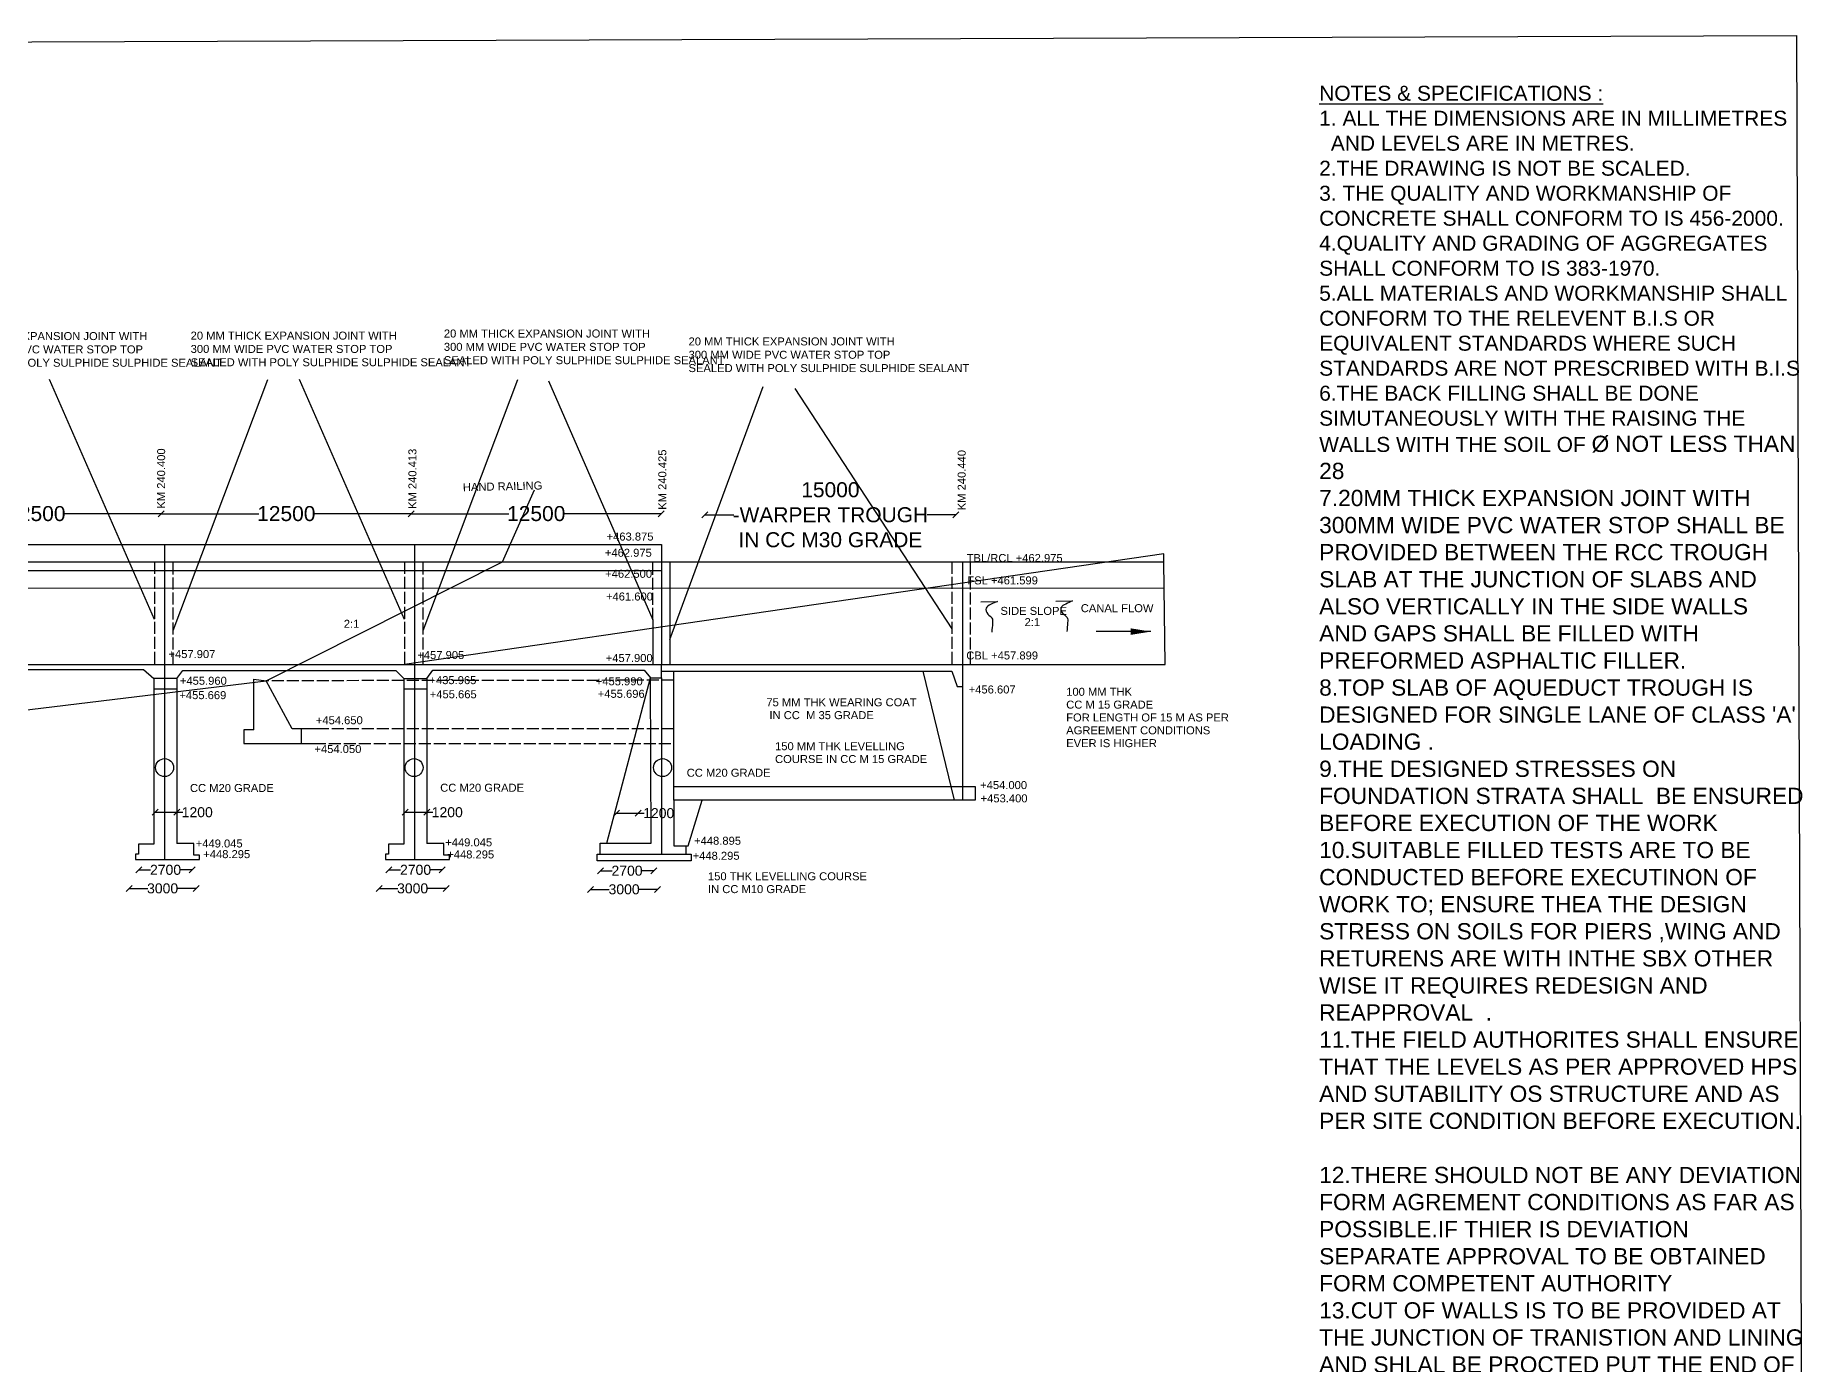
# Model space of a CAD drawing. Header units: millimetres. Extents: x -112454 to 301508, y -143387 to 43222.
# Drawn here: x 212812 to 301508, y -23251 to 43222 of the extents above; entities that cross this region are included whole.
import ezdxf

# ---------------------------------------------------------------- set-up
doc = ezdxf.new("R2010")
doc.units = ezdxf.units.MM
doc.header["$MEASUREMENT"] = 0
doc.linetypes.add('ACAD_ISO02W100', pattern=[15, 12, -3])
for name, color, linetype in [('DIMENSION', 7, 'Continuous'), ('DRAWING', 7, 'Continuous'), ('TEXT', 7, 'Continuous')]:
    doc.layers.add(name, color=color, linetype=linetype)
doc.styles.get("Standard").update_dxf_attribs({"font": 'arial.ttf', "height": 500})
doc.dimstyles.get("Standard").update_dxf_attribs({"dimtxt": 500, "dimasz": 300, "dimexe": 0.18, "dimexo": 0.0625, "dimgap": 0.09, "dimtad": 0, "dimdec": 0, "dimzin": 0, "dimdsep": 46, "dimtxsty": 'Standard', "dimblk": 'OBLIQUE', "dimcen": 0.09, "dimse1": 1, "dimse2": 1, "dimadec": 0, "dimazin": 0, "dimtfac": 1, "dimtdec": 0, "dimtofl": 0, "dimtmove": 0, "dimatfit": 3, "dimfxl": 0, "dimtolj": 1, "dimtzin": 0, "dimarcsym": 0})

# ---------------------------------------------------------------- blocks, each defined once
blk = doc.blocks.new('_Oblique')
at = {"color": 0, "linetype": 'ByBlock', "lineweight": -2}
blk.add_line((-0.5, -0.5), (0.5, 0.5), dxfattribs=at)
blk = doc.blocks.new('*D279')
at = {"layer": 'Defpoints', "color": 0, "transparency": 16777216}
for p in [(218792, 4186), (219877, 4370), (219877, 4186)]:
    blk.add_point(p, dxfattribs=at)
at = {"layer": 'DIMENSION', "color": 0, "lineweight": -2, "transparency": 16777216}
for p, q in [((218792, 4370), (219877, 4370)), ((219877, 4370), (220177, 4370))]:
    blk.add_line(p, q, dxfattribs=at)
at = {"layer": 'DIMENSION', "color": 0, "lineweight": -2, "transparency": 16777216, "xscale": 300, "yscale": 300, "zscale": 300, "rotation": 180}
blk.add_blockref('_Oblique', (218792, 4370), dxfattribs=at)
at = {"layer": 'DIMENSION', "color": 0, "lineweight": -2, "transparency": 16777216, "xscale": 300, "yscale": 300, "zscale": 300}
blk.add_blockref('_Oblique', (219877, 4370), dxfattribs=at)
at = {"layer": 'DIMENSION', "color": 0, "transparency": 16777216, "insert": (220899, 4370), "char_height": 500, "attachment_point": 5}
blk.add_mtext('\\A1;1200', dxfattribs=at)
blk = doc.blocks.new('*D277')
at = {"layer": 'Defpoints', "color": 0, "transparency": 16777216}
for p in [(217982, 1440), (220648, 1489), (220648, 1440)]:
    blk.add_point(p, dxfattribs=at)
at = {"layer": 'DIMENSION', "color": 0, "lineweight": -2, "transparency": 16777216}
for p, q in [((217982, 1489), (218565, 1489)), ((220648, 1489), (220065, 1489))]:
    blk.add_line(p, q, dxfattribs=at)
at = {"layer": 'DIMENSION', "color": 0, "lineweight": -2, "transparency": 16777216, "xscale": 300, "yscale": 300, "zscale": 300, "rotation": 180}
blk.add_blockref('_Oblique', (217982, 1489), dxfattribs=at)
at = {"layer": 'DIMENSION', "color": 0, "lineweight": -2, "transparency": 16777216, "xscale": 300, "yscale": 300, "zscale": 300}
blk.add_blockref('_Oblique', (220648, 1489), dxfattribs=at)
at = {"layer": 'DIMENSION', "color": 0, "transparency": 16777216, "insert": (219315, 1489), "char_height": 500, "attachment_point": 5}
blk.add_mtext('\\A1;2700', dxfattribs=at)
blk = doc.blocks.new('*D278')
at = {"layer": 'Defpoints', "color": 0, "transparency": 16777216}
for p in [(217493, 548), (220843, 561), (220843, 548)]:
    blk.add_point(p, dxfattribs=at)
at = {"layer": 'DIMENSION', "color": 0, "lineweight": -2, "transparency": 16777216}
for p, q in [((217493, 561), (218423, 561)), ((220843, 561), (219914, 561))]:
    blk.add_line(p, q, dxfattribs=at)
at = {"layer": 'DIMENSION', "color": 0, "lineweight": -2, "transparency": 16777216, "xscale": 300, "yscale": 300, "zscale": 300, "rotation": 180}
blk.add_blockref('_Oblique', (217493, 561), dxfattribs=at)
at = {"layer": 'DIMENSION', "color": 0, "lineweight": -2, "transparency": 16777216, "xscale": 300, "yscale": 300, "zscale": 300}
blk.add_blockref('_Oblique', (220843, 561), dxfattribs=at)
at = {"layer": 'DIMENSION', "color": 0, "transparency": 16777216, "insert": (219168, 561), "char_height": 500, "attachment_point": 5}
blk.add_mtext('\\A1;3000', dxfattribs=at)
blk = doc.blocks.new('*D282')
at = {"layer": 'Defpoints', "color": 0, "transparency": 16777216}
for p in [(231292, 4186), (232377, 4370), (232377, 4186)]:
    blk.add_point(p, dxfattribs=at)
at = {"layer": 'DIMENSION', "color": 0, "lineweight": -2, "transparency": 16777216}
for p, q in [((231292, 4370), (232377, 4370)), ((232377, 4370), (232677, 4370))]:
    blk.add_line(p, q, dxfattribs=at)
at = {"layer": 'DIMENSION', "color": 0, "lineweight": -2, "transparency": 16777216, "xscale": 300, "yscale": 300, "zscale": 300, "rotation": 180}
blk.add_blockref('_Oblique', (231292, 4370), dxfattribs=at)
at = {"layer": 'DIMENSION', "color": 0, "lineweight": -2, "transparency": 16777216, "xscale": 300, "yscale": 300, "zscale": 300}
blk.add_blockref('_Oblique', (232377, 4370), dxfattribs=at)
at = {"layer": 'DIMENSION', "color": 0, "transparency": 16777216, "insert": (233399, 4370), "char_height": 500, "attachment_point": 5}
blk.add_mtext('\\A1;1200', dxfattribs=at)
blk = doc.blocks.new('*D280')
at = {"layer": 'Defpoints', "color": 0, "transparency": 16777216}
for p in [(230482, 1440), (233148, 1489), (233148, 1440)]:
    blk.add_point(p, dxfattribs=at)
at = {"layer": 'DIMENSION', "color": 0, "lineweight": -2, "transparency": 16777216}
for p, q in [((230482, 1489), (231065, 1489)), ((233148, 1489), (232565, 1489))]:
    blk.add_line(p, q, dxfattribs=at)
at = {"layer": 'DIMENSION', "color": 0, "lineweight": -2, "transparency": 16777216, "xscale": 300, "yscale": 300, "zscale": 300, "rotation": 180}
blk.add_blockref('_Oblique', (230482, 1489), dxfattribs=at)
at = {"layer": 'DIMENSION', "color": 0, "lineweight": -2, "transparency": 16777216, "xscale": 300, "yscale": 300, "zscale": 300}
blk.add_blockref('_Oblique', (233148, 1489), dxfattribs=at)
at = {"layer": 'DIMENSION', "color": 0, "transparency": 16777216, "insert": (231815, 1489), "char_height": 500, "attachment_point": 5}
blk.add_mtext('\\A1;2700', dxfattribs=at)
blk = doc.blocks.new('*D281')
at = {"layer": 'Defpoints', "color": 0, "transparency": 16777216}
for p in [(229993, 548), (233343, 561), (233343, 548)]:
    blk.add_point(p, dxfattribs=at)
at = {"layer": 'DIMENSION', "color": 0, "lineweight": -2, "transparency": 16777216}
for p, q in [((229993, 561), (230923, 561)), ((233343, 561), (232414, 561))]:
    blk.add_line(p, q, dxfattribs=at)
at = {"layer": 'DIMENSION', "color": 0, "lineweight": -2, "transparency": 16777216, "xscale": 300, "yscale": 300, "zscale": 300, "rotation": 180}
blk.add_blockref('_Oblique', (229993, 561), dxfattribs=at)
at = {"layer": 'DIMENSION', "color": 0, "lineweight": -2, "transparency": 16777216, "xscale": 300, "yscale": 300, "zscale": 300}
blk.add_blockref('_Oblique', (233343, 561), dxfattribs=at)
at = {"layer": 'DIMENSION', "color": 0, "transparency": 16777216, "insert": (231668, 561), "char_height": 500, "attachment_point": 5}
blk.add_mtext('\\A1;3000', dxfattribs=at)
blk = doc.blocks.new('*D285')
at = {"layer": 'Defpoints', "color": 0, "transparency": 16777216}
for p in [(241864, 4140), (242949, 4324), (242949, 4140)]:
    blk.add_point(p, dxfattribs=at)
at = {"layer": 'DIMENSION', "color": 0, "lineweight": -2, "transparency": 16777216}
for p, q in [((241864, 4324), (242949, 4324)), ((242949, 4324), (243249, 4324))]:
    blk.add_line(p, q, dxfattribs=at)
at = {"layer": 'DIMENSION', "color": 0, "lineweight": -2, "transparency": 16777216, "xscale": 300, "yscale": 300, "zscale": 300, "rotation": 180}
blk.add_blockref('_Oblique', (241864, 4324), dxfattribs=at)
at = {"layer": 'DIMENSION', "color": 0, "lineweight": -2, "transparency": 16777216, "xscale": 300, "yscale": 300, "zscale": 300}
blk.add_blockref('_Oblique', (242949, 4324), dxfattribs=at)
at = {"layer": 'DIMENSION', "color": 0, "transparency": 16777216, "insert": (243971, 4324), "char_height": 500, "attachment_point": 5}
blk.add_mtext('\\A1;1200', dxfattribs=at)
blk = doc.blocks.new('*D283')
at = {"layer": 'Defpoints', "color": 0, "transparency": 16777216}
for p in [(241055, 1395), (243720, 1444), (243720, 1395)]:
    blk.add_point(p, dxfattribs=at)
at = {"layer": 'DIMENSION', "color": 0, "lineweight": -2, "transparency": 16777216}
for p, q in [((241055, 1444), (241637, 1444)), ((243720, 1444), (243137, 1444))]:
    blk.add_line(p, q, dxfattribs=at)
at = {"layer": 'DIMENSION', "color": 0, "lineweight": -2, "transparency": 16777216, "xscale": 300, "yscale": 300, "zscale": 300, "rotation": 180}
blk.add_blockref('_Oblique', (241055, 1444), dxfattribs=at)
at = {"layer": 'DIMENSION', "color": 0, "lineweight": -2, "transparency": 16777216, "xscale": 300, "yscale": 300, "zscale": 300}
blk.add_blockref('_Oblique', (243720, 1444), dxfattribs=at)
at = {"layer": 'DIMENSION', "color": 0, "transparency": 16777216, "insert": (242387, 1444), "char_height": 500, "attachment_point": 5}
blk.add_mtext('\\A1;2700', dxfattribs=at)
blk = doc.blocks.new('*D284')
at = {"layer": 'Defpoints', "color": 0, "transparency": 16777216}
for p in [(240566, 503), (243916, 515), (243916, 503)]:
    blk.add_point(p, dxfattribs=at)
at = {"layer": 'DIMENSION', "color": 0, "lineweight": -2, "transparency": 16777216}
for p, q in [((240566, 515), (241495, 515)), ((243916, 515), (242986, 515))]:
    blk.add_line(p, q, dxfattribs=at)
at = {"layer": 'DIMENSION', "color": 0, "lineweight": -2, "transparency": 16777216, "xscale": 300, "yscale": 300, "zscale": 300, "rotation": 180}
blk.add_blockref('_Oblique', (240566, 515), dxfattribs=at)
at = {"layer": 'DIMENSION', "color": 0, "lineweight": -2, "transparency": 16777216, "xscale": 300, "yscale": 300, "zscale": 300}
blk.add_blockref('_Oblique', (243916, 515), dxfattribs=at)
at = {"layer": 'DIMENSION', "color": 0, "transparency": 16777216, "insert": (242241, 515), "char_height": 500, "attachment_point": 5}
blk.add_mtext('\\A1;3000', dxfattribs=at)
blk = doc.blocks.new('*D286')
at = {"layer": 'Defpoints', "color": 0, "transparency": 16777216}
for p in [(246277, 19247), (258831, 19247), (258831, 19247)]:
    blk.add_point(p, dxfattribs=at)
at = {"layer": 'DIMENSION', "color": 0, "lineweight": -2, "transparency": 16777216}
for p, q in [((246277, 19247), (247723, 19247)), ((258831, 19247), (257385, 19247))]:
    blk.add_line(p, q, dxfattribs=at)
at = {"layer": 'DIMENSION', "color": 0, "lineweight": -2, "transparency": 16777216, "xscale": 300, "yscale": 300, "zscale": 300, "rotation": 180}
blk.add_blockref('_Oblique', (246277, 19247), dxfattribs=at)
at = {"layer": 'DIMENSION', "color": 0, "lineweight": -2, "transparency": 16777216, "xscale": 300, "yscale": 300, "zscale": 300}
blk.add_blockref('_Oblique', (258831, 19247), dxfattribs=at)
at = {"layer": 'DIMENSION', "color": 0, "transparency": 16777216, "insert": (252554, 19247), "char_height": 750, "attachment_point": 5}
blk.add_mtext('\\A1;15000\\P-WARPER TROUGH \\PIN CC M30 GRADE', dxfattribs=at)
blk = doc.blocks.new('*D353')
at = {"layer": 'Defpoints', "color": 0, "transparency": 16777216}
for p in [(206608, 19305), (219104, 19305), (219104, 19305)]:
    blk.add_point(p, dxfattribs=at)
at = {"layer": 'DRAWING', "color": 0, "lineweight": -2, "transparency": 16777216}
for p, q in [((206608, 19305), (211481, 19305)), ((219104, 19305), (214231, 19305))]:
    blk.add_line(p, q, dxfattribs=at)
at = {"layer": 'DRAWING', "color": 0, "lineweight": -2, "transparency": 16777216, "xscale": 300, "yscale": 300, "zscale": 300, "rotation": 180}
blk.add_blockref('_Oblique', (206608, 19305), dxfattribs=at)
at = {"layer": 'DRAWING', "color": 0, "lineweight": -2, "transparency": 16777216, "xscale": 300, "yscale": 300, "zscale": 300}
blk.add_blockref('_Oblique', (219104, 19305), dxfattribs=at)
at = {"layer": 'DRAWING', "color": 0, "transparency": 16777216, "insert": (212856, 19305), "char_height": 750, "attachment_point": 5}
blk.add_mtext('\\A1;12500', dxfattribs=at)
blk = doc.blocks.new('*D354')
at = {"layer": 'Defpoints', "color": 0, "transparency": 16777216}
for p in [(219104, 19305), (231600, 19305), (231600, 19305)]:
    blk.add_point(p, dxfattribs=at)
at = {"layer": 'DRAWING', "color": 0, "lineweight": -2, "transparency": 16777216}
for p, q in [((219104, 19305), (223977, 19305)), ((231600, 19305), (226727, 19305))]:
    blk.add_line(p, q, dxfattribs=at)
at = {"layer": 'DRAWING', "color": 0, "lineweight": -2, "transparency": 16777216, "xscale": 300, "yscale": 300, "zscale": 300, "rotation": 180}
blk.add_blockref('_Oblique', (219104, 19305), dxfattribs=at)
at = {"layer": 'DRAWING', "color": 0, "lineweight": -2, "transparency": 16777216, "xscale": 300, "yscale": 300, "zscale": 300}
blk.add_blockref('_Oblique', (231600, 19305), dxfattribs=at)
at = {"layer": 'DRAWING', "color": 0, "transparency": 16777216, "insert": (225352, 19305), "char_height": 750, "attachment_point": 5}
blk.add_mtext('\\A1;12500', dxfattribs=at)
blk = doc.blocks.new('*D355')
at = {"layer": 'Defpoints', "color": 0, "transparency": 16777216}
for p in [(231600, 19305), (244096, 19305), (244096, 19305)]:
    blk.add_point(p, dxfattribs=at)
at = {"layer": 'DRAWING', "color": 0, "lineweight": -2, "transparency": 16777216}
for p, q in [((231600, 19305), (236473, 19305)), ((244096, 19305), (239223, 19305))]:
    blk.add_line(p, q, dxfattribs=at)
at = {"layer": 'DRAWING', "color": 0, "lineweight": -2, "transparency": 16777216, "xscale": 300, "yscale": 300, "zscale": 300, "rotation": 180}
blk.add_blockref('_Oblique', (231600, 19305), dxfattribs=at)
at = {"layer": 'DRAWING', "color": 0, "lineweight": -2, "transparency": 16777216, "xscale": 300, "yscale": 300, "zscale": 300}
blk.add_blockref('_Oblique', (244096, 19305), dxfattribs=at)
at = {"layer": 'DRAWING', "color": 0, "transparency": 16777216, "insert": (237848, 19305), "char_height": 750, "attachment_point": 5}
blk.add_mtext('\\A1;12500', dxfattribs=at)

msp = doc.modelspace()

# ---------------------------------------------------------------- linework, layer by layer
at = {"layer": 'DRAWING'}
for points in [[(-112453.7, 41744.4), (300852.5, 43222.4), (301507.5, -139955.3), (-111798.6, -141433.3)], [(244726.6, 5667.1), (259797.2, 5667.1), (259797.2, 4973), (244726.6, 4973)], [(245593.8, 1944.7), (240891.2, 1944.7), (240891.2, 2276.1), (245593.8, 2276.1)]]:
    msp.add_lwpolyline(points, close=True, dxfattribs=at)
for points in [[(218761.3, 14004.5), (213509.3, 26015.5)], [(219694.5, 13464.2), (224429.5, 26016.2)], [(231261.3, 14004.5), (226009.3, 26015.5)], [(232194.5, 13464.2), (236929.5, 26016.2)], [(238460.7, 25942.3), (243673.2, 13990.7)], [(244520.2, 13016.2), (249193.9, 25665.8)], [(250784.2, 25568.9), (258627.5, 13540.6)], [(-55129.2, 10439.3), (-10186.3, 7135.4), (-517.8, 7135.4), (18732, 9121.8), (20424.2, 9121.8), (43732, 8644.6), (44870.8, 8644.6), (56232, 7972.7), (71180.7, 7252.8), (89988.9, 7243.2), (102866.8, 7236.7), (123250.9, 7226.3), (146175.4, 7177.6), (177846.8, 7110.4), (194268.5, 7296.3), (220219.4, 10446.1), (224347.4, 10947.2), (236161.2, 16897.8), (237768.6, 20505.2)], [(-80772, 16897.8), (-80772, 17767), (244117.3, 17767), (244117.3, 11759.6)], [(219268.5, 17767), (219268.5, 2000)], [(231768.5, 17767), (231768.5, 2000)], [(-105781.4, 16897.8), (269232.9, 16897.8)], [(-105781.4, 16897.8), (-105781.4, 11759.6), (269297.2, 11759.6), (269232.9, 16897.8)], [(269232.9, 16897.8), (269232.9, 17303.3), (231261.3, 11759.6)], [(244520.2, 16897.8), (244520.2, 11759.6)], [(259174.3, 10660.9), (259174.3, 16897.8)], [(-80772, 16457.2), (244117.3, 16457.2)], [(-105781.4, 15598.3), (269249.3, 15587.1)], [(260069.8, 14899.3), (260902.2, 14918.8)], [(263825.9, 14923.7), (264658.3, 14943.2)], [(243673.2, 13990.7), (243673.2, 11759.6)], [(244117.3, 11091.3), (244117.3, 11759.6)], [(207370.8, 11055.6), (207764.3, 11509.3), (218214.7, 11509.3), (218732, 11055.6)], [(218732, 11055.6), (218732, 2768.1), (217962.7, 2768.1), (217962.7, 2275.9), (217818.9, 2275.9), (217818.9, 2000), (221010.1, 2000), (221010.1, 2220.8), (220732, 2220.8), (220732, 2806.4), (219870.8, 2806.4)], [(219870.8, 11055.6), (218732, 11055.6)], [(219870.8, 11055.6), (220175.6, 11469), (230831.9, 11469), (231232, 11055.6)], [(219870.8, 11055.6), (219870.8, 2806.4)], [(223721.8, 8497.5), (223721.8, 11026.6), (224347.4, 10947.2)], [(226867.8, 8546.3), (225643.3, 8546.3), (224347.4, 10947.2)], [(231232, 11055.6), (231232, 2768.1), (230462.7, 2768.1), (230462.7, 2275.9), (230318.9, 2275.9), (230318.9, 2000), (233510.1, 2000), (233510.1, 2220.8), (233232, 2220.8), (233232, 2806.4), (232370.8, 2806.4)], [(231232, 11055.6), (232370.8, 11055.6)], [(232370.8, 11055.6), (232677.2, 11474.1), (243247.1, 11474.1), (243568.4, 11095), (244117.3, 11091.3)], [(232370.8, 11055.6), (232370.8, 2806.4)], [(241048, 2276.1), (241048, 2827.1), (243601.7, 2827.1), (243568.4, 11095)], [(241370, 2827.1), (243568.4, 11095)], [(244117.3, 11425.5), (258618.7, 11425.5), (258899.7, 10660.9), (259168.2, 10660.9)], [(244117.3, 11091.3), (244117.3, 2276.1)], [(244726.6, 5667.1), (244726.6, 11425.5)], [(257180.8, 11425.5), (258742.4, 4973)], [(259168.2, 4973), (259168.2, 10660.9)], [(218732, 10536.5), (219870.8, 10536.5)], [(231232, 10536.5), (232370.8, 10536.5)], [(223721.8, 8497.5), (223232.4, 8497.5), (223232.4, 7803.2), (226729.5, 7803.2)], [(226091.5, 8546.3), (226091.5, 7803.2)], [(244726.6, 4973), (244726.6, 2690.9), (245452.1, 2690.9), (246150.6, 4973)], [(245324.8, 2690.9), (245324.8, 2276.1)]]:
    msp.add_lwpolyline(points, dxfattribs=at)
at = {"layer": 'DRAWING', "linetype": 'ACAD_ISO02W100', "ltscale": 50}
for points in [[(218761.3, 16897.8), (218761.3, 11759.6)], [(219694.5, 11759.6), (219694.5, 16897.8)], [(231261.3, 16897.8), (231261.3, 11759.6)], [(232194.5, 11759.6), (232194.5, 16897.8)], [(243673.2, 13990.7), (243673.2, 16897.8)], [(258627.5, 16897.8), (258627.5, 11759.6)], [(259560.7, 11759.6), (259560.7, 16897.8)], [(244726.6, 10973.7), (224347.4, 10947.2)], [(244726.6, 8546.3), (226867.8, 8546.3)], [(226729.5, 7803.2), (244726.6, 7803.2)]]:
    msp.add_lwpolyline(points, dxfattribs=at)
at = {"layer": 'DRAWING'}
for centre in [(219266, 6603.1), (231738.9, 6603.1), (244164.5, 6603.1)]:
    msp.add_circle(centre, 448.6, dxfattribs=at)
for points in [[(260902.2, 14918.8), (260566.1, 14761.5), (260335.6, 14577.9), (260425.5, 14285.1), (260632.6, 14085.9), (260659.9, 13836), (260624.8, 13382.9)], [(264658.3, 14943.2), (264322.2, 14785.9), (264091.7, 14602.4), (264181.5, 14309.5), (264388.7, 14110.3), (264416, 13860.4), (264380.8, 13407.4)]]:
    msp.add_spline(points, degree=3, dxfattribs=at)

# ---------------------------------------------------------------- texts
at = {"layer": 'TEXT'}
for s, rotation, p in [('KM 240.400', 90, (219295.2, 19556.9)), ('KM 240.413', 90, (231857.2, 19540.2)), ('KM 240.425', 90, (244352.2, 19500.6)), ('KM 240.440', 90, (259317.9, 19476.2)), ('HAND RAILING', 1.32517, (234184.4, 20426.6))]:
    msp.add_text(s, height=400, rotation=rotation, dxfattribs=at).set_placement(p)
for s, p in [('+463.875', (241364.5, 17960.3)), ('+462.975', (241279.2, 17150.2)), ('TBL/RCL +462.975', (259367.1, 16886.9)), ('+462.500', (241293.4, 16098.4)), ('FSL +461.599', (259402.8, 15767)), ('+461.600', (241336, 14961.3)), ('SIDE SLOPE ', (261059.6, 14242.1)), ('CANAL FLOW', (265074.5, 14378.5)), ('2:1', (228226.6, 13595.6)), ('2:1', (262263.4, 13682.2)), ('+457.907', (219460.4, 12082.3)), ('+457.905', (231901.9, 12035.5)), ('CBL +457.899', (259348.3, 12013.4)), ('+457.900', (241321.8, 11885.8)), ('+455.960', (220032.4, 10748.1)), ('+435.965', (232509.4, 10778.6)), ('+455.990', (240824.1, 10720.3)), ('+456.607', (259469.5, 10311.3)), ('+455.669', (220006.4, 10029.1)), ('+455.665', (232523.6, 10072.4)), ('+455.696', (240923.6, 10094.9)), ('75 MM THK WEARING COAT', (249353.2, 9670.8)), ('CC M 15 GRADE ', (264344.6, 9554.3)), ('100 MM THK ', (264344.6, 10196.9)), ('+454.650', (226829.2, 8773.1)), (' IN CC  M 35 GRADE ', (249353.2, 9028.2)), ('FOR LENGTH OF 15 M AS PER ', (264344.6, 8911.8)), ('AGREEMENT CONDITIONS ', (264344.6, 8269.2)), ('EVER IS HIGHER ', (264344.6, 7626.7)), ('+454.050', (226758.6, 7332.6)), ('COURSE IN CC M 15 GRADE ', (249788, 6832.1)), ('150 MM THK LEVELLING ', (249788, 7474.6)), ('CC M20 GRADE', (245370.7, 6147.8)), ('CC M20 GRADE', (220535.6, 5383.7)), ('CC M20 GRADE', (233046.4, 5397.7)), ('+454.000', (260041.7, 5530.1)), ('+453.400', (260064.6, 4866.7)), ('+449.045', (220823.9, 2610)), ('+449.045', (233297.1, 2664.7)), ('+448.895', (245740.2, 2745.8)), ('+448.295', (221200.2, 2076.5)), ('+448.295', (233397.8, 2061.1)), ('+448.295', (245668, 1994.8)), ('150 THK LEVELLING COURSE', (246433.8, 969.4)), ('IN CC M10 GRADE ', (246433.8, 326.8))]:
    msp.add_text(s, height=400, dxfattribs=at).set_placement(p)
at = {"layer": 'TEXT', "attachment_point": 1}
for s, insert, char_height, width in [("{\\LNOTES & SPECIFICATIONS :\\P}1. ALL THE DIMENSIONS ARE IN MILLIMETRES\\P  AND LEVELS ARE IN METRES.\\P2.THE DRAWING IS NOT BE SCALED.\\P3. THE QUALITY AND WORKMANSHIP OF CONCRETE SHALL CONFORM TO IS 456-2000.\\P4.QUALITY AND GRADING OF AGGREGATES\\PSHALL CONFORM TO IS 383-1970.\\P5.ALL MATERIALS AND WORKMANSHIP SHALL CONFORM TO THE RELEVENT B.I.S OR EQUIVALENT STANDARDS WHERE SUCH STANDARDS ARE NOT PRESCRIBED WITH B.I.S\\P6.THE BACK FILLING SHALL BE DONE SIMUTANEOUSLY WITH THE RAISING THE WALLS WITH THE SOIL OF {\\H1.0833x;Ø} {\\H1.0833x;NOT LESS THAN 28\\P7.20MM THICK EXPANSION JOINT WITH 300MM WIDE PVC WATER STOP SHALL BE \\PPROVIDED BETWEEN THE RCC TROUGH SLAB AT THE JUNCTION OF SLABS AND ALSO VERTICALLY IN THE SIDE WALLS \\PAND GAPS SHALL BE FILLED WITH PREFORMED ASPHALTIC FILLER.\\P8.TOP SLAB OF AQUEDUCT TROUGH IS DESIGNED FOR SINGLE LANE OF CLASS 'A'  LOADING .\\P9.THE DESIGNED STRESSES ON FOUNDATION STRATA SHALL  BE ENSURED BEFORE EXECUTION OF THE WORK \\P10.SUITABLE FILLED TESTS ARE TO BE CONDUCTED BEFORE EXECUTINON OF WORK TO; ENSURE THEA THE DESIGN STRESS ON SOILS FOR PIERS ,WING AND RETURENS ARE WITH INTHE SBX OTHER WISE IT REQUIRES REDESIGN AND REAPPROVAL  .\\P11.THE FIELD AUTHORITES SHALL ENSURE THAT THE LEVELS AS PER APPROVED HPS \\PAND SUTABILITY OS STRUCTURE AND AS PER SITE CONDITION BEFORE EXECUTION.\\P\\P12.THERE SHOULD NOT BE ANY DEVIATION FORM AGREMENT CONDITIONS AS FAR AS POSSIBLE.IF THIER IS DEVIATION SEPARATE APPROVAL TO BE OBTAINED FORM COMPETENT AUTHORITY \\P13.CUT OF WALLS IS TO BE PROVIDED AT THE JUNCTION OF TRANISTION AND LINING AND SHLAL BE PROCTED PUT THE END OF WINGS \\P14.GAURD STONES ARE TO BE PROVIDED AT THE END TROUGH ON EITHER SIDE \\P15.THE TOP THE ROAD LEVEL IS TO MAINTAINED ON EITHER SIDE.THE DIFFERENCE IN LEVEL AS TO NOGOTINAED  BY SUITABLE RAMP .IN 20 CM TO JOINTS ORIGINAL TBL ON EITHER SIDE .\\P16. THE FOLLOWING ARE THE SPECIFICATIONS PROPOSED FOR THE VARIOUS COMPONENTS OF THE STRUCTURE   }", (276992, 40708.3), 750, 24328.547), ('20 MM THICK EXPANSION JOINT WITH\\P300 MM WIDE PVC WATER STOP TOP\\PSEALED WITH POLY SULPHIDE SULPHIDE SEALANT', (208099.9, 28387.6), 400, 13559.524), ('20 MM THICK EXPANSION JOINT WITH\\P300 MM WIDE PVC WATER STOP TOP\\PSEALED WITH POLY SULPHIDE SULPHIDE SEALANT', (220570.2, 28410.8), 400, 13559.524), ('20 MM THICK EXPANSION JOINT WITH\\P300 MM WIDE PVC WATER STOP TOP\\PSEALED WITH POLY SULPHIDE SULPHIDE SEALANT', (233229.4, 28515.8), 400, 13559.524), ('20 MM THICK EXPANSION JOINT WITH\\P300 MM WIDE PVC WATER STOP TOP\\PSEALED WITH POLY SULPHIDE SULPHIDE SEALANT', (245462.9, 28119.9), 400, 13559.524)]:
    msp.add_mtext(s, dxfattribs=dict(at, insert=insert, char_height=char_height, width=width))

# ---------------------------------------------------------------- dimensions: what is measured, and where the dimension line sits
at = {"layer": 'DIMENSION'}
dim = msp.add_linear_dim(base=(258831.2, 19247.4), p1=(246276.7, 19247.4), p2=(258831.2, 19247.4), text='15000\\P-WARPER TROUGH \\PIN CC M30 GRADE', dimstyle='Standard', override={"dimtxt": 300}, dxfattribs=at)
dim.commit()
dim.dimension.update_dxf_attribs({"geometry": '*D286', "text_midpoint": (252553.9, 19247.4)})
for base, p1, p2, text, picture, middle in [((219876.7, 4369.8), (218791.5, 4185.6), (219876.7, 4185.6), '1200', '*D279', (220899, 4369.8)), ((232376.7, 4369.8), (231291.5, 4185.6), (232376.7, 4185.6), '1200', '*D282', (233399, 4369.8)), ((242949, 4324.1), (241863.8, 4139.9), (242949, 4139.9), '1200', '*D285', (243971.3, 4324.1)), ((220647.6, 1489.3), (217982.3, 1440.4), (220647.6, 1440.4), '2700', '*D277', (219315, 1489.3)), ((233147.6, 1489.3), (230482.3, 1440.4), (233147.6, 1440.4), '2700', '*D280', (231815, 1489.3)), ((220843.3, 560.7), (217493.2, 548.5), (220843.3, 548.5), '3000', '*D278', (219168.3, 560.7)), ((233343.3, 560.7), (229993.2, 548.5), (233343.3, 548.5), '3000', '*D281', (231668.3, 560.7)), ((243720, 1443.6), (241054.6, 1394.7), (243720, 1394.7), '2700', '*D283', (242387.3, 1443.6)), ((243915.6, 515), (240565.5, 502.8), (243915.6, 502.8), '3000', '*D284', (242240.6, 515))]:
    dim = msp.add_linear_dim(base=base, p1=p1, p2=p2, text=text, dimstyle='Standard', dxfattribs=at)
    dim.commit()
    dim.dimension.update_dxf_attribs({"geometry": picture, "text_midpoint": middle})
at = {"layer": 'DRAWING'}
for base, p1, p2, picture, middle in [((219104.2, 19305.3), (206608.2, 19305.3), (219104.2, 19305.3), '*D353', (212856.2, 19305.3)), ((231600.2, 19305.3), (219104.2, 19305.3), (231600.2, 19305.3), '*D354', (225352.2, 19305.3)), ((244096.2, 19305.3), (231600.2, 19305.3), (244096.2, 19305.3), '*D355', (237848.2, 19305.3))]:
    dim = msp.add_linear_dim(base=base, p1=p1, p2=p2, text='12500', dimstyle='Standard', dxfattribs=at)
    dim.commit()
    dim.dimension.update_dxf_attribs({"geometry": picture, "text_midpoint": middle})

# ---------------------------------------------------------------- leaders
msp.add_leader([(268567.6, 13406.4), (265847.4, 13406.4)], dimstyle='Standard', override={"dimasz": 1000}, dxfattribs=at)

doc.saveas('drawing.dxf')
